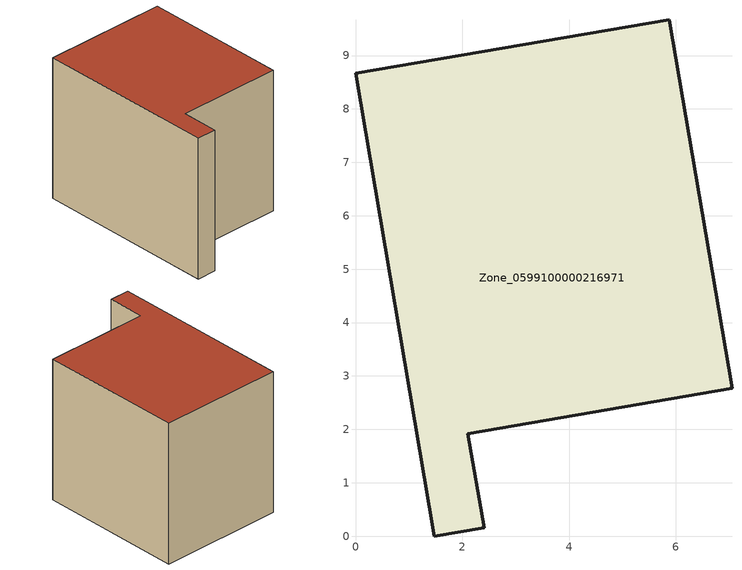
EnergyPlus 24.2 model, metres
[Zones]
Zone_0599100000216971
 floor ground (C_G): 0,8.67 5.87,9.67 7.05,2.77 2.1,1.92 2.41,0.16 1.48,0 z0
 wall outside (C_F): 1.48,0 2.41,0.16 2.1,1.92 7.05,2.77 5.87,9.67 0,8.67 1.48,0 z0:6.85
 roof outside (C_R): 5.87,9.67 0,8.67 1.48,0 2.41,0.16 2.1,1.92 7.05,2.77 z6.85
[BUILDING]
Pand.0599100000216971: North Axis=0; Terrain=City; Loads Convergence Tolerance Value=0.04; Temperature Convergence Tolerance Value=0.4; Solar Distribution=FullExterior; Maximum Number of Warmup Days=25; Minimum Number of Warmup Days=1
[Site:Location]
Rotterdam.The.Hague.AP_ZH_NLD Design_Conditions: Latitude=51.96; Longitude=4.45; Time Zone=1; Elevation=-4.5
[SITE:GROUNDTEMPERATURE:BUILDINGSURFACE]
18, 18, 18, 18, 18, 18, 18, 18, 18, 18, 18, 18
[MATERIAL] Thermal Absorptance=0.9; Solar Absorptance=0.7; Visible Absorptance=0.7
Name | Roughness | Thickness | Conductivity | Density | Specific Heat
G.TI.1946 | MediumSmooth | 0.15 | 1 | 540 | 1210
F.TI.1946 | Rough | 0.3 | 0.857143 | 1920 | 840
R.TI.1946 | MediumRough | 0.2 | 0.1 | 1500 | 1000
[CONSTRUCTION]
C_G: G.TI.1946
C_F: F.TI.1946
C_R: R.TI.1946
[ZONE]
Zone_0599100000216971: Type=1; Multiplier=1; Ceiling Height=Autocalculate; Volume=Autocalculate; Floor Area=autocalculate; Part of Total Floor Area=Yes
[ZONEINFILTRATION:DESIGNFLOWRATE]
Infil_Zone_0599100000216971: Zone or ZoneList or Space or SpaceList=Zone_0599100000216971; Schedule=AlwaysOn; Design Flow Rate Calculation Method=Flow/Area; Flow Rate per Floor Area=0.003; Constant Term Coefficient=1; Temperature Term Coefficient=0; Velocity Term Coefficient=0; Velocity Squared Term Coefficient=0
[HVACTEMPLATE:ZONE:IDEALLOADSAIRSYSTEM]
Zone_0599100000216971: Maximum Heating Supply Air Temperature=50; Minimum Cooling Supply Air Temperature=13; Maximum Heating Supply Air Humidity Ratio=0.0156; Minimum Cooling Supply Air Humidity Ratio=0.0077; Heating Limit=NoLimit; Cooling Limit=NoLimit; Dehumidification Control Type=ConstantSensibleHeatRatio; Cooling Sensible Heat Ratio=0.7; Dehumidification Setpoint=60; Humidification Control Type=None; Humidification Setpoint=30; Outdoor Air Method=None; Outdoor Air Flow Rate per Person=0.00944; Outdoor Air Flow Rate per Zone Floor Area=0; Outdoor Air Flow Rate per Zone=0; Demand Controlled Ventilation Type=None; Outdoor Air Economizer Type=NoEconomizer; Heat Recovery Type=None; Sensible Heat Recovery Effectiveness=0.7; Latent Heat Recovery Effectiveness=0.65
[ZONECONTROL:THERMOSTAT]
ThermostatControl_Zone_0599100000216971: Zone or ZoneList=Zone_0599100000216971; Control Type Schedule=DualSetpointControlType; Control 1=Thermostat_Zone_0599100000216971; Temperature Difference Between Cutout And Setpoint=0
[THERMOSTATSETPOINT:DUALSETPOINT]
Thermostat_Zone_0599100000216971: Heating Setpoint Temperature Schedule=HeatingSetpoint_Zone_0599100000216971; Cooling Setpoint Temperature Schedule=CoolingSetpoint_Zone_0599100000216971
[SCHEDULE:COMPACT]
HeatingSetpoint_Zone_0599100000216971: Through: 12/31, For: AllDays, Until: 24:00, 21
CoolingSetpoint_Zone_0599100000216971: Through: 12/31, For: AllDays, Until: 24:00, 24
DualSetpointControlType: Through: 12/31, For: AllDays, Until: 24:00, 4
AlwaysOn: Through: 12/31, For: AllDays, Until: 24:00, 1
